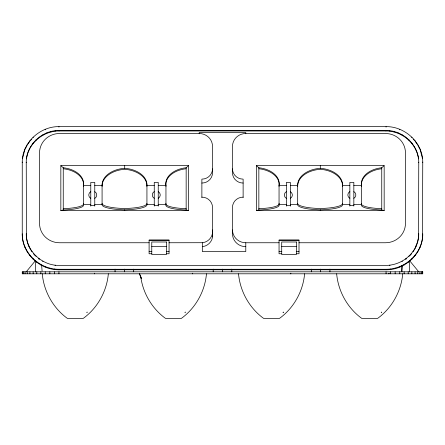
<?xml version="1.0" encoding="UTF-8"?>
<svg xmlns="http://www.w3.org/2000/svg" width="445" height="445" viewBox="0 0 445 445"><rect width="100%" height="100%" fill="white"/><g stroke="black" fill="none" stroke-linecap="round" stroke-linejoin="round"><path stroke-width="0.67" d="M22.25 162.57C21.855 143.073 39.722 126.38 58.94 126.614L386.06 126.614C405.278 126.38 423.145 143.073 422.75 162.57M26.244 162.698C25.827 145.215 41.841 130.229 59.068 130.468L385.932 130.468C403.159 130.229 419.173 145.215 418.756 162.698M418.5 237.485L417.655 241.613L414.328 249.884C417.199 244.989 418.745 239.382 418.756 233.708M418.545 237.374L418.756 162.18M22.25 162.052L22.25 234.354C22.167 253.661 39.905 270.015 58.94 269.792L386.06 269.792C405.3 270.048 423.117 253.311 422.75 233.836M422.466 238.509L422.75 162.052M401.957 271.745L402.43 265.821M401.273 271.517L401.735 265.715M108.346 273.797C106.794 291.325 97.522 308.029 83.26 318.386L67.356 318.386C53.094 308.029 43.821 291.325 42.264 273.797M206.474 273.797C204.922 291.325 195.65 308.029 181.388 318.386L165.484 318.386C151.745 308.385 142.55 292.487 140.62 275.622M304.603 273.797C303.051 291.325 293.778 308.029 279.516 318.386L263.612 318.386C249.35 308.029 240.078 291.325 238.526 273.797M402.736 273.797C401.179 291.325 391.906 308.029 377.644 318.386L361.741 318.386C347.478 308.029 338.206 291.325 336.654 273.797M25.053 148.819L22.534 158.414L22.534 157.897M418.5 158.403L418.5 158.921C416.542 143.151 401.651 130.863 385.932 130.986L59.068 130.986C43.349 130.863 28.458 143.151 26.5 158.921L26.5 158.403M22.25 233.836C22.167 253.144 39.905 269.498 58.94 269.275L386.06 269.275C403.643 269.381 420.275 255.619 422.466 237.992M94.44 273.797L94.596 273.197L94.373 273.797M192.568 273.797L192.724 273.197L192.501 273.797M290.702 273.797L290.858 273.197L290.63 273.797M388.83 273.797L388.986 273.197L388.758 273.797M25.359 148.73L26.9 145.71M27.596 144.547L29.531 141.749M414.328 249.367C408.466 259.174 397.318 265.353 385.932 265.42L59.068 265.42C42.025 265.648 26.133 250.997 26.244 233.708M412.943 251.881L413.984 250.385M26.244 271.806L35.556 260.492M30.838 140.175L31.756 139.163M409.856 255.641L411.497 253.834M158.242 185.381L165.952 185.381A24.264 16.098 0 0 1 186.155 167.748L188.569 165.64L188.569 210.624L60.837 210.624L60.837 165.64L188.569 165.64M353.836 185.381L361.546 185.381A24.264 16.098 0 0 1 381.749 167.748L384.163 165.64L384.163 210.624L256.431 210.624L256.431 165.64L384.163 165.64M406.697 258.528L405.762 259.318L405.762 258.801M60.837 210.624L63.251 209.984A24.264 4.867 0 0 0 83.454 204.656L90.774 204.656M256.431 210.624L258.845 209.984A24.264 4.867 0 0 0 279.048 204.656L286.369 204.656M169.061 242.753L202.837 242.709A11.759 11.359 0 0 0 212.476 233.397L212.521 229.898M202.325 246.675L202.837 246.63A11.759 11.359 0 0 0 212.476 237.319L212.521 233.82M60.837 165.64L63.251 167.748A24.264 16.098 0 0 1 83.454 185.381L90.774 185.381M94.768 185.381L102.083 185.381A25.41 16.86 0 0 1 124.706 168.288L124.706 165.64M124.706 168.288A25.081 16.643 0 0 1 146.933 185.381L154.254 185.381M256.431 165.64L258.845 167.748A24.264 16.098 0 0 1 279.048 185.381L286.369 185.381M290.357 185.381L297.677 185.381A25.41 16.86 0 0 1 320.294 168.288L320.294 165.64M320.294 168.288A25.081 16.643 0 0 1 342.528 185.381L349.848 185.381M94.768 204.656L102.083 204.656A25.41 5.095 0 0 0 124.706 209.823A25.081 5.028 0 0 0 146.933 204.656L154.254 204.656M158.242 204.656L165.952 204.656A24.264 4.867 0 0 0 186.155 209.984L188.569 210.624M290.357 204.656L297.677 204.656A25.41 5.095 0 0 0 320.294 209.823A25.081 5.028 0 0 0 342.528 204.656L349.848 204.656M353.836 204.656L361.546 204.656A24.264 4.867 0 0 0 381.749 209.984L384.163 210.624M90.774 205.551L94.768 205.551M154.254 205.551L158.242 205.551M286.369 205.551L290.357 205.551M349.848 205.551L353.836 205.551M149.103 240.183L169.061 240.183M279.048 240.183L299.007 240.183M149.103 242.753L59.508 242.753A19.958 19.28 0 0 1 39.549 223.473L39.549 152.785A19.958 19.28 0 0 1 59.508 133.511L199.215 133.511A13.306 12.855 0 0 1 212.521 146.361L212.521 172.771A10.647 10.28 0 0 1 201.874 183.056M232.479 229.898A13.306 12.855 0 0 0 245.785 242.753L279.048 242.753M299.007 242.753L385.492 242.753A19.958 19.28 0 0 0 405.451 223.473L405.451 152.785A19.958 19.28 0 0 0 385.492 133.511L245.785 133.511A13.306 12.855 0 0 0 232.479 146.361L232.479 172.771A10.647 10.28 0 0 0 243.126 183.056M151.767 246.441L166.402 246.441M281.713 246.441L296.348 246.441M149.103 251.531L151.856 251.531M166.313 251.531L169.061 251.531M279.048 251.531L281.802 251.531M296.253 251.531L299.007 251.531M151.856 253.75L149.103 253.75L149.103 240.078L169.061 240.078L169.061 253.75L166.313 253.75M281.802 253.75L279.048 253.75L279.048 240.066L299.007 240.066L299.007 253.75L296.253 253.75M38.303 258.528L39.238 259.318L39.238 258.801M413.244 139.163L414.161 140.175M33.503 253.834L35.144 255.641M409.445 260.492L418.756 271.806M415.469 141.749L417.404 144.547M31.017 250.385L32.057 251.881M418.1 145.71L419.641 148.73M26.5 237.485C26.917 241.863 28.519 246.068 30.672 249.884L30.672 249.367M139.38 273.38L141.26 278.164M139.402 273.631L141.304 278.514M422.466 157.897L422.466 158.414L419.947 148.819M41.63 265.153L42.097 271.077M26.455 237.374L26.244 162.18M422.466 271.806L422.466 273.797M421.515 153.28L421.515 153.798M421.515 242.614L421.515 243.131M421.515 271.806L421.515 273.797M419.947 247.075L419.947 247.592M419.947 271.806L419.947 273.797M417.788 144.592L417.788 145.109M417.788 251.303L417.788 251.814M417.788 271.806L417.788 273.797M417.655 154.276L417.655 154.793M416.253 150.293L416.253 150.811M416.253 245.595L416.253 246.113M415.079 140.67L415.079 141.187M415.079 255.219L415.079 255.736M415.079 271.806L415.079 273.797M414.328 146.522L414.328 147.039M411.909 143.023L411.909 143.54M411.864 137.132L411.864 137.644M411.864 258.762L411.864 259.279M411.864 271.806L411.864 273.797M409.445 261.159L409.445 271.806M409.038 139.864L409.038 140.381M409.038 256.031L409.038 256.543M408.199 261.866L408.199 262.383M408.199 271.806L408.199 273.797M405.762 137.088L405.762 137.605M404.138 264.486L404.138 265.003M404.138 271.806L404.138 273.797M402.141 134.752L402.141 135.269M402.141 261.137L402.141 261.654M399.766 129.323L399.766 129.84M399.766 266.572L399.766 267.083M399.766 271.806L399.766 273.797M398.236 132.894L398.236 133.405M395.149 268.085L395.149 268.602M395.149 271.806L395.149 273.797M394.109 131.536L394.109 132.054M390.36 269.002L390.36 269.52M390.36 271.806L390.36 273.797M389.842 130.719L389.842 131.236M389.842 265.17L389.842 265.687M386.06 126.614L386.06 127.131M386.06 269.275L386.06 269.792M386.06 271.806L386.06 273.797M385.932 130.468L385.932 130.986M381.749 167.748L381.749 209.984M361.546 185.381L361.546 204.656M353.836 206.085L353.836 182.417L349.848 182.417L349.848 206.085M342.528 185.381L342.528 204.656M329.945 269.142L329.945 271.806M320.628 269.142L320.628 271.806M320.294 209.823L320.294 210.624M311.316 269.142L311.316 271.806M297.677 185.381L297.677 204.656M290.357 206.141L290.357 182.417L286.369 182.417L286.369 206.141M279.048 185.381L279.048 204.656M258.845 167.748L258.845 209.984M245.785 133.773L245.785 132.554L199.215 132.554L199.215 133.773M245.785 242.753L245.785 251.553L202.325 251.553L202.325 242.753M243.126 197.586L243.126 179.135A10.647 10.28 0 0 1 232.479 168.85M231.812 269.142L231.812 271.806M222.5 269.142L222.5 271.806M213.188 269.142L213.188 271.806M212.521 236.829L212.521 207.409A10.647 10.28 0 0 0 201.874 197.129M201.874 197.586L201.874 179.135A10.647 10.28 0 0 0 212.521 168.85M186.155 167.748L186.155 209.984M165.952 185.381L165.952 204.656M158.242 206.085L158.242 182.417L154.254 182.417L154.254 206.085M146.933 185.381L146.933 204.656M133.684 269.142L133.684 271.806M124.706 209.823L124.706 210.624M124.372 269.142L124.372 271.806M115.055 269.142L115.055 271.806M102.083 185.381L102.083 204.656M94.768 206.141L94.768 182.417L90.774 182.417L90.774 206.141M83.454 185.381L83.454 204.656M63.251 167.748L63.251 209.984M59.068 130.468L59.068 130.986M58.94 126.614L58.94 127.131M58.94 269.275L58.94 269.792M58.94 271.806L58.94 273.797M55.158 130.719L55.158 131.236M55.158 265.17L55.158 265.687M54.64 269.002L54.64 269.52M54.64 271.806L54.64 273.797M50.891 131.536L50.891 132.054M49.851 268.085L49.851 268.602M49.851 271.806L49.851 273.797M46.764 132.894L46.764 133.405M45.234 129.323L45.234 129.84M45.234 266.572L45.234 267.083M45.234 271.806L45.234 273.797M42.859 134.752L42.859 135.269M42.859 261.137L42.859 261.654M40.862 264.486L40.862 265.003M40.862 271.806L40.862 273.797M39.238 137.088L39.238 137.605M36.801 261.866L36.801 262.383M36.801 271.806L36.801 273.797M35.962 139.864L35.962 140.381M35.962 256.031L35.962 256.543M35.556 261.159L35.556 271.806M33.136 137.132L33.136 137.644M33.091 143.023L33.091 143.54M33.136 258.762L33.136 259.279M33.136 271.806L33.136 273.797M30.672 146.522L30.672 147.039M29.921 140.67L29.921 141.187M29.921 255.219L29.921 255.736M29.921 271.806L29.921 273.797M28.747 150.293L28.747 150.811M28.747 245.595L28.747 246.113M27.345 154.276L27.345 154.793M27.212 144.592L27.212 145.109M27.212 251.303L27.212 251.814M27.212 271.806L27.212 273.797M25.053 247.075L25.053 247.592M25.053 271.806L25.053 273.797M23.485 153.28L23.485 153.798M23.485 242.614L23.485 243.131M23.485 271.806L23.485 273.797M22.534 237.992L22.534 238.509M22.534 271.806L22.534 273.797M245.785 246.675A13.306 12.855 0 0 1 232.479 233.82L232.479 207.409A10.647 10.28 0 0 1 243.126 197.129M158.242 191.623A3.994 3.855 0 0 1 158.242 198.298M154.254 198.298A3.994 3.855 0 0 1 154.254 191.623M94.768 191.678A3.994 3.855 0 0 1 94.768 198.359M90.774 198.359A3.994 3.855 0 0 1 90.774 191.678M63.251 168.744A24.264 16.098 0 0 1 83.454 186.377M83.454 203.354A24.264 4.867 0 0 1 63.251 208.683M165.952 186.377A24.264 16.098 0 0 1 186.155 168.744M186.155 208.683A24.264 4.867 0 0 1 165.952 203.354M146.933 203.354A25.081 5.028 0 0 1 124.706 208.516A25.41 5.095 0 0 1 102.083 203.354M146.933 186.377A25.081 16.643 0 0 0 124.706 169.284A25.41 16.86 0 0 0 102.083 186.377M353.836 191.623A3.994 3.855 0 0 1 353.836 198.298M349.848 198.298A3.994 3.855 0 0 1 349.848 191.623M279.048 203.354A24.264 4.867 0 0 1 258.845 208.683M290.357 191.678A3.994 3.855 0 0 1 290.357 198.359M286.369 198.359A3.994 3.855 0 0 1 286.369 191.678M361.546 186.377A24.264 16.098 0 0 1 381.749 168.744M381.749 208.683A24.264 4.867 0 0 1 361.546 203.354M258.845 168.744A24.264 16.098 0 0 1 279.048 186.377M297.677 186.377A25.41 16.86 0 0 1 320.294 169.284A25.081 16.643 0 0 1 342.528 186.377M342.528 203.354A25.081 5.028 0 0 1 320.294 208.516A25.41 5.095 0 0 1 297.677 203.354M87.103 312.14L86.853 312.446L87.125 312.14M185.237 312.14L184.981 312.446L185.259 312.14M283.365 312.14L283.109 312.446L283.365 312.14M381.493 312.14L381.237 312.446L381.515 312.14M166.402 241.997L151.767 241.997L151.767 254.507L166.402 254.507L166.402 241.997M296.348 241.997L281.713 241.997L281.713 254.507L296.348 254.507L296.348 241.997M422.75 271.806L22.25 271.806L22.25 273.797L422.75 273.797L422.75 271.806"/></g></svg>
